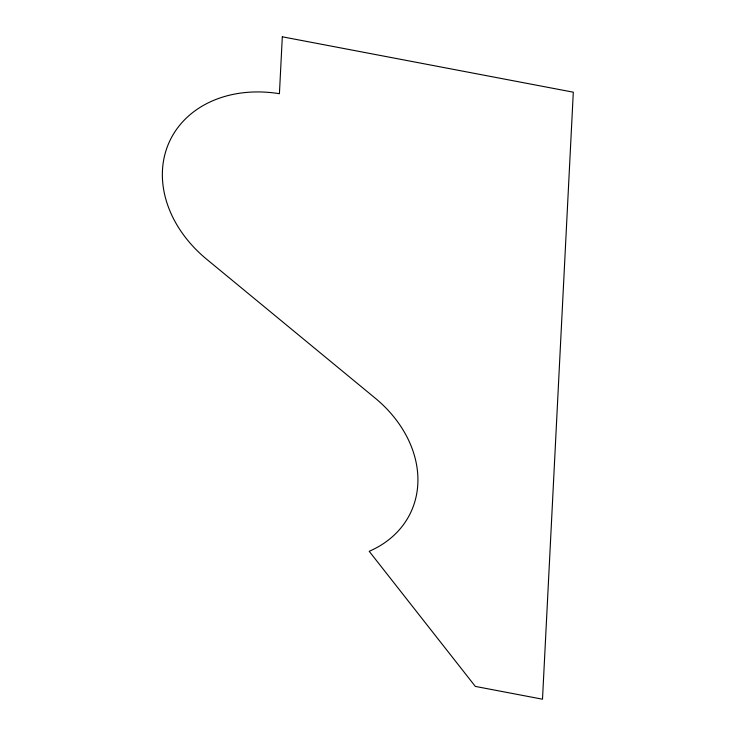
<?xml version="1.0" encoding="UTF-8"?>
<svg xmlns="http://www.w3.org/2000/svg" width="736" height="736" viewBox="0 0 736 736"><rect width="100%" height="100%" fill="white"/><g stroke="black" fill="none" stroke-linecap="round" stroke-linejoin="round"><path stroke-width="1.1" d="M282.311 36.8L279.422 93.711A120.005 95.459 25.6 0 0 168.921 142.821A120.005 95.459 25.6 0 0 206.65 259.228L376.896 399.547A116.076 92.331 25.6 0 1 369.196 551.301L475.336 686.412L542.496 699.2L573.307 92.193L282.311 36.8"/></g></svg>
